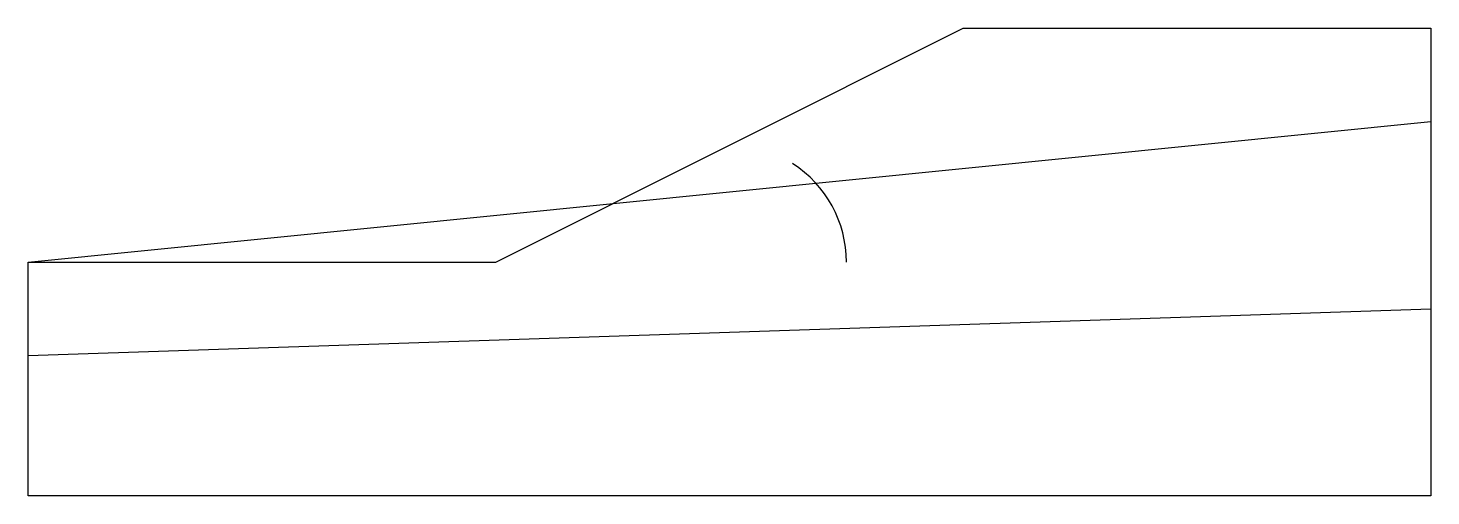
# Model space of a CAD drawing. Header units: metres. Extents: x 0 to 60, y -20 to 0.
import ezdxf

# ---------------------------------------------------------------- set-up
doc = ezdxf.new("R2010")
doc.units = ezdxf.units.M
doc.header["$MEASUREMENT"] = 0
for name, color, linetype in [('layer', 7, 'Continuous'), ('outline', 7, 'Continuous'), ('piezo', 7, 'Continuous')]:
    doc.layers.add(name, color=color, linetype=linetype)

msp = doc.modelspace()

# ---------------------------------------------------------------- linework, layer by layer
msp.add_arc((30, -10), 5, 0, 57.29578)
at = {"layer": 'layer'}
for p, q in [((30, -13), (60, -12)), ((0, -14), (30, -13))]:
    msp.add_line(p, q, dxfattribs=at)
at = {"layer": 'outline'}
msp.add_lwpolyline([(0, -20), (0, -10), (20, -10), (40, 0), (60, 0), (60, -20)], close=True, dxfattribs=at)
at = {"layer": 'piezo'}
msp.add_lwpolyline([(0, -10), (60, -4)], dxfattribs=at)

doc.saveas('drawing.dxf')
